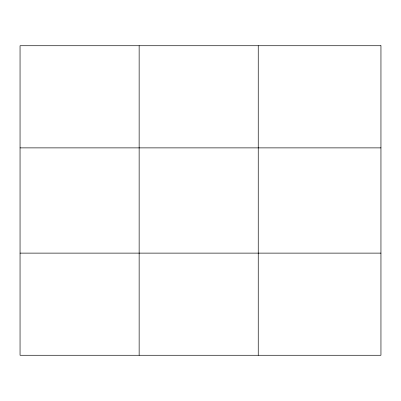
<?xml version="1.0" encoding="UTF-8"?>
<svg xmlns="http://www.w3.org/2000/svg" width="401" height="401" viewBox="0 0 401 401"><rect width="100%" height="100%" fill="white"/><g stroke="black" fill="none" stroke-linecap="round" stroke-linejoin="round"><path stroke-width="0.6" d="M139.147 355.271L139.147 45.729M258.244 355.271L258.244 45.729M20.05 147.879L380.95 147.879M20.05 253.121L380.95 253.121M380.95 45.729L20.05 45.729L20.05 355.271L380.95 355.271L380.95 45.729"/></g></svg>
